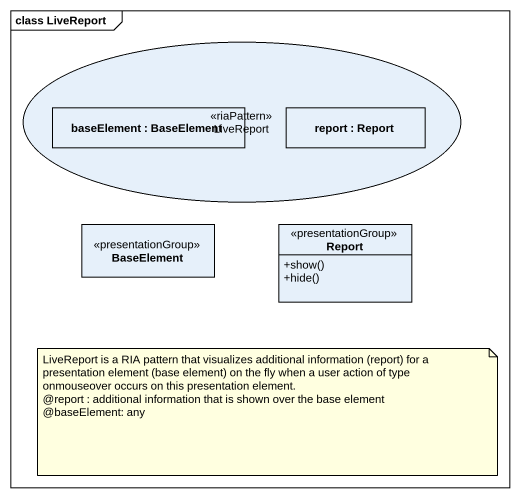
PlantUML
@startuml
mainframe class LiveReport
allowmixing
hide circle
hide empty members
skinparam classAttributeIconSize 0
usecase LiveReport <<riaPattern>>
rectangle "baseElement : BaseElement" as baseElement
rectangle "report : Report" as report
class BaseElement <<presentationGroup>>
class Report <<presentationGroup>> {
  +show()
  +hide()
}
report -left- baseElement
note as N1
  LiveReport is a RIA pattern that visualizes additional information (report) for a presentation element (base element) on the fly when a user action of type onmouseover occurs on this presentation element.
  ~@report : additional information that is shown over the base element
  ~@baseElement: any
end note
@enduml
